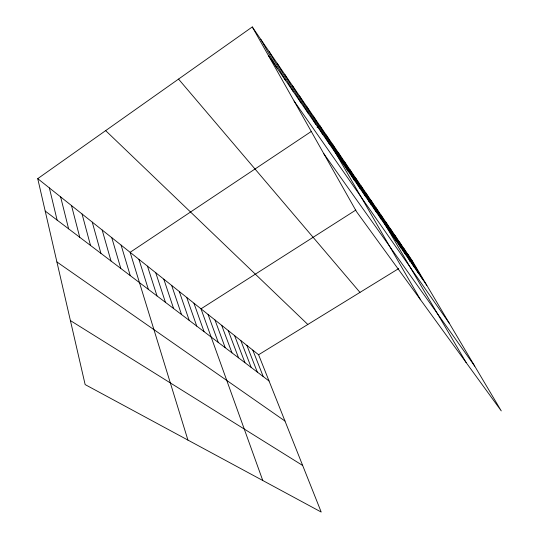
<?xml version="1.0" encoding="UTF-8"?>
<svg xmlns="http://www.w3.org/2000/svg" width="539" height="539" viewBox="0 0 539 539"><rect width="100%" height="100%" fill="white"/><g stroke="black" fill="none" stroke-linecap="round" stroke-linejoin="round"><path stroke-width="0.81" d="M37.737 178.645L258.599 354.75L321.204 512.05L85.142 384.59L37.737 178.645L252.286 26.95L412.025 260.384L501.263 410.9L356.501 211.625L252.286 26.95M311.569 131.273L130.135 252.319L187.929 440.087M317.114 127.581L319.883 125.735L420.535 299.778M355.834 210.055L201 308.827L262.769 480.498M368.905 201.714L370.973 200.393L466.181 362.606M258.599 354.75L398.705 268.577M409.916 261.678L412.025 260.384M70.407 320.584L302.669 465.48M56.912 261.961L284.983 421.04M45.195 211.052L269.042 380.985M105.657 130.627L307.823 324.471M178.544 79.092L359.971 292.401M323.784 153.649L474.724 366.143M294.078 101.009L449.499 323.589M268.483 55.652L426.834 285.36M407.922 254.388L422.812 279.532M403.711 248.243L418.695 273.549M399.399 241.937L414.457 267.411M394.972 235.462L410.118 261.112M390.425 228.819L405.651 254.637M385.756 222.001L401.063 247.98M380.965 214.994L396.354 241.142M376.04 207.798L391.503 234.115M365.92 193.009L381.538 219.656M360.726 185.423L376.417 212.225M355.39 177.621L371.142 204.577M349.892 169.59L365.711 196.701M344.239 161.329L360.126 188.589M338.425 152.827L354.366 180.235M332.428 144.068L348.423 171.618M326.25 135.04L342.299 162.731M313.314 116.134L329.45 144.095M306.536 106.23L322.706 134.312M299.543 96.003L315.739 124.206M292.313 85.445L308.537 113.756M284.848 74.53L301.079 102.942M277.12 63.245L293.364 91.745M269.129 51.562L285.367 80.143M260.856 39.475L277.08 68.123M252.811 350.141L263.241 376.586M246.889 345.418L257.305 372.078M240.818 340.574L251.208 367.45M234.6 335.615L244.962 362.707M228.219 330.528L238.555 357.842M221.677 325.313L231.972 352.85M214.967 319.957L225.221 347.716M208.074 314.466L218.282 342.454M193.952 303.208L204.045 331.647M186.723 297.44L196.748 326.102M179.292 291.511L189.243 320.409M171.658 285.427L181.528 314.547M163.816 279.175L173.592 308.524M155.751 272.741L165.433 302.332M147.457 266.131L157.024 295.951M138.921 259.326L148.373 289.382M121.093 245.11L130.27 275.638M111.775 237.679L120.797 268.442M102.167 230.018L111.021 261.024M92.263 222.129L100.934 253.364M82.049 213.983L90.512 245.454M71.505 205.575L79.752 237.281M60.617 196.89L68.621 228.832M49.366 187.922L57.107 220.094"/></g></svg>
